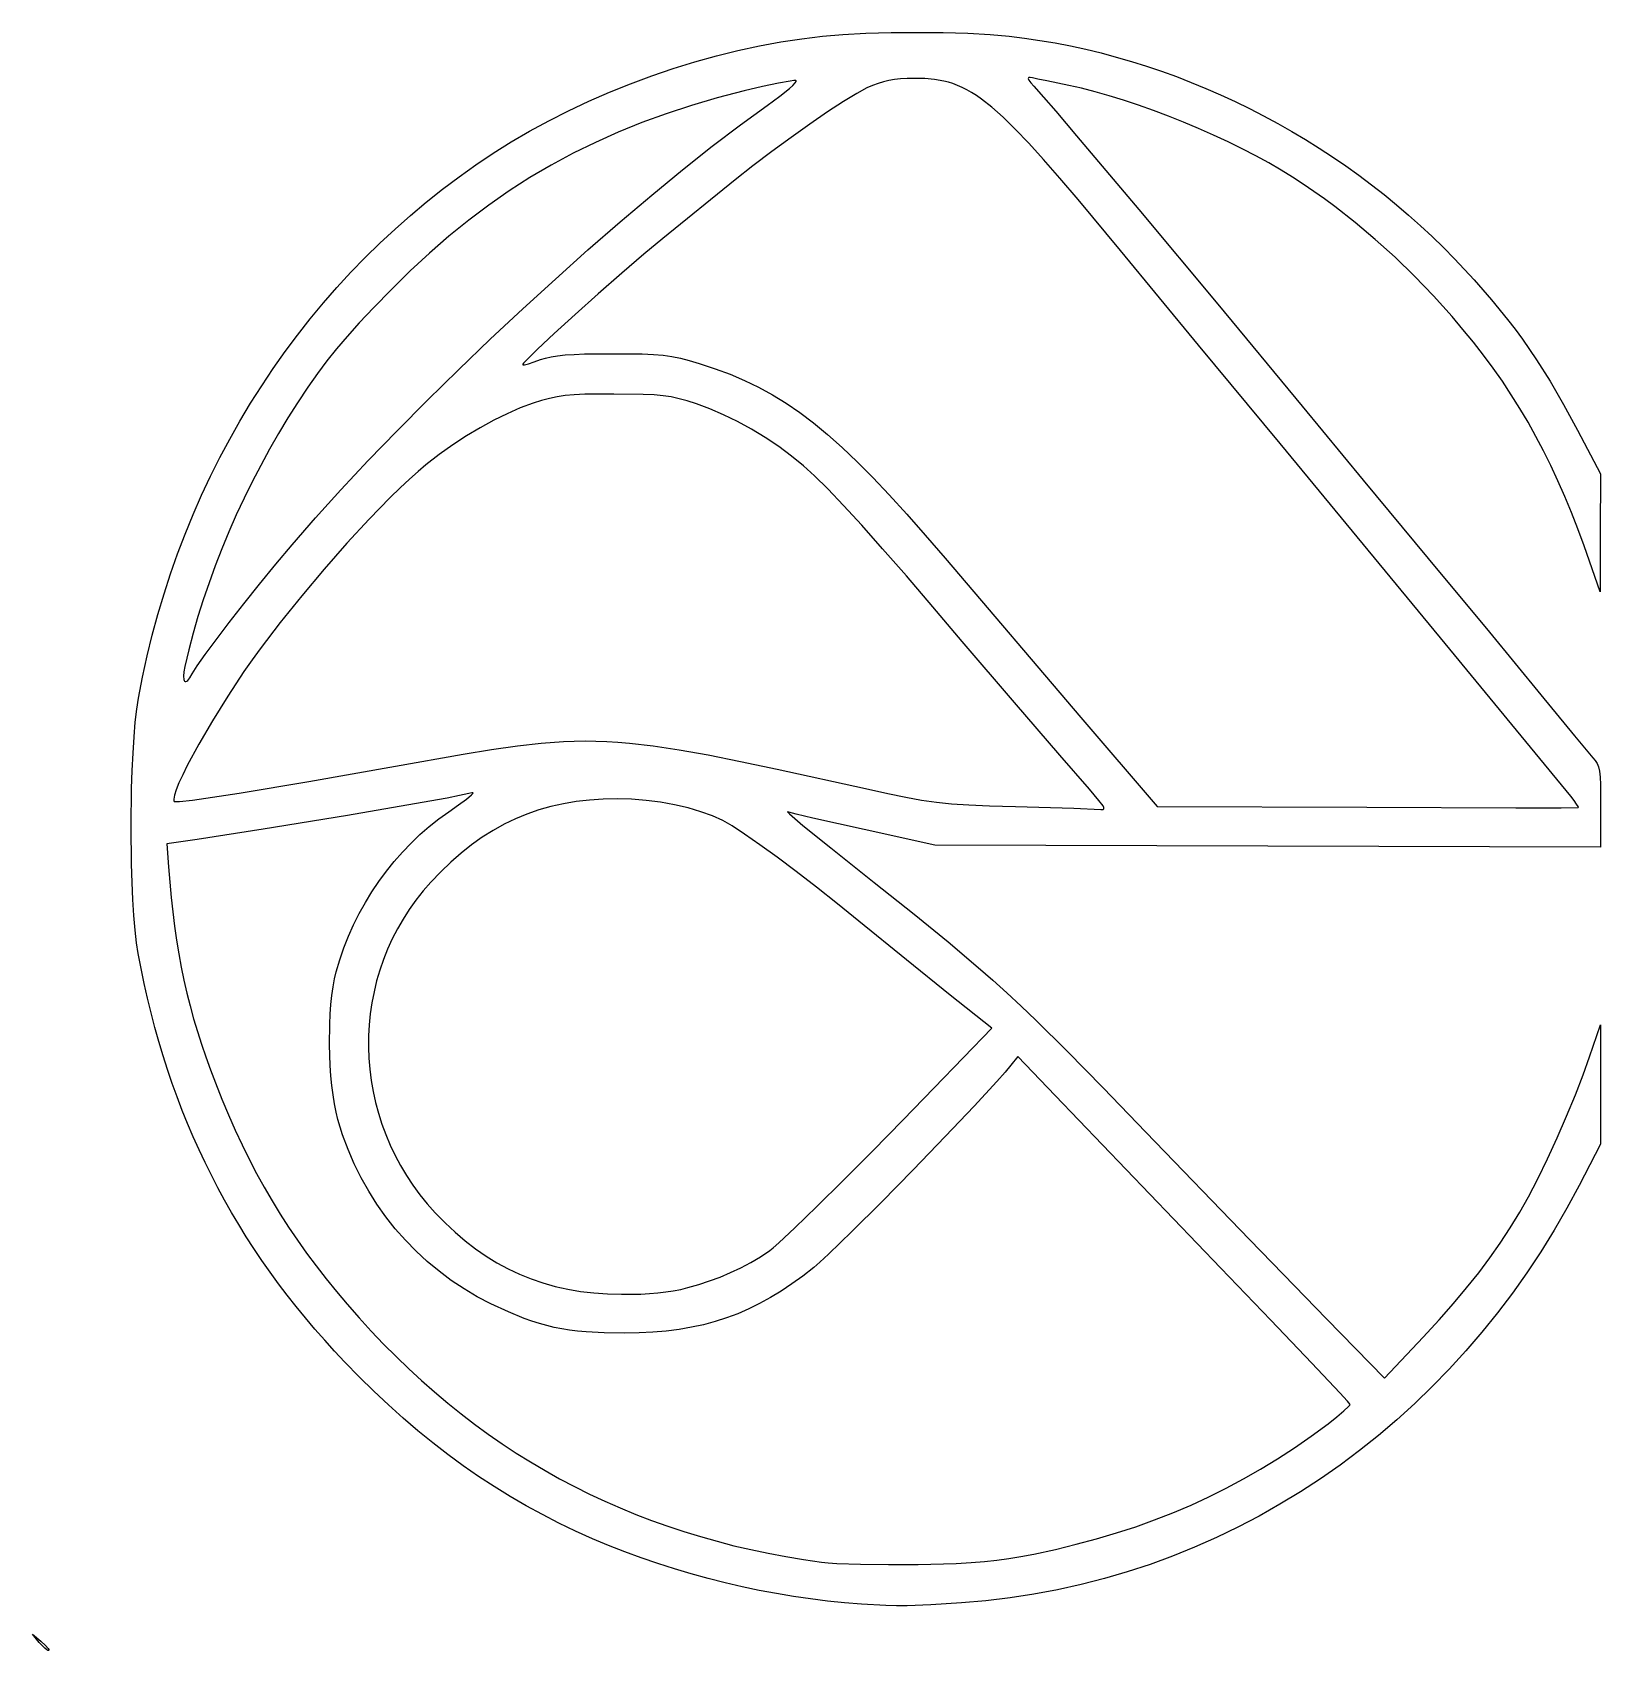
# Model space of a CAD drawing. Extents: x 0 to 2298, y -1889 to 396.
# Drawn here: x 1350 to 2298, y -1889 to -911 of the extents above; entities that cross this region are included whole.
import ezdxf

# ---------------------------------------------------------------- set-up
doc = ezdxf.new("R2010")
doc.units = 0

msp = doc.modelspace()

# ---------------------------------------------------------------- linework, layer by layer
at = {"layer": 'Layer 1'}
for p, q in [((1776.390786, -921.642583), (1789.37785, -918.814767)), ((1789.37785, -918.814767), (1802.261577, -916.419466)), ((1802.261577, -916.419466), (1814.99842, -914.471953)), ((1814.99842, -914.471953), (1827.544836, -912.9875)), ((1827.544836, -912.9875), (1839.739323, -911.968442)), ((1839.739323, -911.968442), (1853.766563, -911.240544)), ((1853.766563, -911.240544), (1868.984448, -910.803805)), ((1868.984448, -910.803805), (1884.750873, -910.658225)), ((1884.750873, -910.658225), (1900.423732, -910.803805)), ((1900.423732, -910.803805), (1915.360916, -911.240544)), ((1915.360916, -911.240544), (1928.920319, -911.968442)), ((1928.920319, -911.968442), (1940.459836, -912.9875)), ((1940.459836, -912.9875), (1949.736406, -914.120486)), ((1949.736406, -914.120486), (1959.011472, -915.479478)), ((1959.011472, -915.479478), (1968.279631, -917.061714)), ((1968.279631, -917.061714), (1977.535481, -918.864432)), ((1977.535481, -918.864432), (1986.77362, -920.884869)), ((1737.245008, -932.568391), (1750.28082, -928.534668)), ((1750.28082, -928.534668), (1763.343928, -924.887641)), ((1763.343928, -924.887641), (1776.390786, -921.642583)), ((1986.77362, -920.884869), (1995.988645, -923.120263)), ((1995.988645, -923.120263), (2005.175155, -925.567852)), ((2005.175155, -925.567852), (2014.327747, -928.224873)), ((2014.327747, -928.224873), (2023.441019, -931.088566)), ((1711.429448, -941.734834), (1724.280036, -936.973538)), ((1724.280036, -936.973538), (1737.245008, -932.568391)), ((1874.63362, -938.774856), (1870.962497, -939.152671)), ((1878.684292, -938.563418), (1874.63362, -938.774856)), ((1883.2263, -938.49756), (1878.684292, -938.563418)), ((1889.388585, -938.583835), (1883.2263, -938.49756)), ((1895.224941, -939.073716), (1889.388585, -938.583835)), ((1952.002419, -938.198774), (1951.959362, -938.518475)), ((1951.959362, -938.518475), (1952.355807, -939.524103)), ((1952.199829, -937.988582), (1952.002419, -938.198774)), ((1953.038213, -937.859034), (1952.199829, -937.988582)), ((1954.43552, -938.05444), (1953.038213, -937.859034)), ((1957.804673, -938.907125), (1954.43552, -938.05444)), ((1963.087152, -940.050968), (1957.804673, -938.907125)), ((2023.441019, -931.088566), (2032.509568, -934.156166)), ((2032.509568, -934.156166), (2041.527993, -937.424913)), ((2041.527993, -937.424913), (2050.490892, -940.892044)), ((1686.245604, -952.264788), (1698.736789, -946.837009)), ((1698.736789, -946.837009), (1711.429448, -941.734834)), ((1780.0727, -946.03957), (1763.874382, -950.285212)), ((1791.261548, -943.415667), (1780.0727, -946.03957)), ((1800.869829, -941.353284), (1791.261548, -943.415667)), ((1807.89927, -940.081192), (1800.869829, -941.353284)), ((1801.774517, -949.249205), (1807.608113, -944.542123)), ((1807.608113, -944.542123), (1809.639735, -942.690316)), ((1810.134966, -939.812996), (1807.89927, -940.081192)), ((1809.639735, -942.690316), (1810.987652, -941.249258)), ((1811.3516, -939.82816), (1810.134966, -939.812996)), ((1810.987652, -941.249258), (1811.581671, -940.276142)), ((1811.574033, -939.982934), (1811.3516, -939.82816)), ((1811.581671, -940.276142), (1811.574033, -939.982934)), ((1848.326978, -947.530881), (1840.25943, -952.462829)), ((1854.3876, -944.2653), (1848.326978, -947.530881)), ((1857.837772, -942.743644), (1854.3876, -944.2653)), ((1861.108561, -941.492349), (1857.837772, -942.743644)), ((1864.311754, -940.490621), (1861.108561, -941.492349)), ((1867.559137, -939.71766), (1864.311754, -940.490621)), ((1870.962497, -939.152671), (1867.559137, -939.71766)), ((1900.851377, -940.064039), (1895.224941, -939.073716)), ((1903.622128, -940.777128), (1900.851377, -940.064039)), ((1906.383902, -941.65164), (1903.622128, -940.777128)), ((1909.1512, -942.69968), (1906.383902, -941.65164)), ((1911.938524, -943.933353), (1909.1512, -942.69968)), ((1914.760374, -945.364763), (1911.938524, -943.933353)), ((1917.631252, -947.006014), (1914.760374, -945.364763)), ((1920.565659, -948.869211), (1917.631252, -947.006014)), ((1952.355807, -939.524103), (1953.428159, -941.080853)), ((1953.428159, -941.080853), (1955.215412, -943.264116)), ((1955.215412, -943.264116), (1961.0906, -949.81174)), ((1976.39732, -942.713), (1963.087152, -940.050968)), ((1984.180544, -944.473991), (1976.39732, -942.713)), ((1992.347862, -946.579108), (1984.180544, -944.473991)), ((2000.836235, -949.00333), (1992.347862, -946.579108)), ((2050.490892, -940.892044), (2059.392861, -944.554796)), ((2059.392861, -944.554796), (2068.228499, -948.410409)), ((2068.228499, -948.410409), (2076.992404, -952.456118)), ((1662.041831, -964.036068), (1673.999436, -958.002898)), ((1673.999436, -958.002898), (1686.245604, -952.264788)), ((1748.201513, -954.881808), (1733.023223, -959.847553)), ((1763.874382, -950.285212), (1748.201513, -954.881808)), ((1777.973381, -966.544563), (1794.0484, -954.91296)), ((1794.0484, -954.91296), (1801.774517, -949.249205)), ((1840.25943, -952.462829), (1830.632095, -958.751789)), ((1923.578095, -950.966459), (1920.565659, -948.869211)), ((1929.895062, -955.911523), (1923.578095, -950.966459)), ((1936.698162, -961.93804), (1929.895062, -955.911523)), ((1961.0906, -949.81174), (1968.511259, -958.265334)), ((1968.511259, -958.265334), (1981.190991, -973.101054)), ((2009.58262, -951.721636), (2000.836235, -949.00333)), ((2018.523977, -954.709003), (2009.58262, -951.721636)), ((2027.597265, -957.940411), (2018.523977, -954.709003)), ((2036.739443, -961.390838), (2027.597265, -957.940411)), ((2076.992404, -952.456118), (2085.679173, -956.689163)), ((2085.679173, -956.689163), (2094.283405, -961.10678)), ((1650.416333, -970.349023), (1662.041831, -964.036068)), ((1718.308642, -965.200647), (1704.026903, -970.959284)), ((1733.023223, -959.847553), (1718.308642, -965.200647)), ((1760.886451, -979.54326), (1777.973381, -966.544563)), ((1819.892112, -966.088404), (1808.486622, -974.163318)), ((1830.632095, -958.751789), (1819.892112, -966.088404)), ((1944.103403, -969.142848), (1936.698162, -961.93804)), ((2045.88747, -965.035263), (2036.739443, -961.390838)), ((2054.978305, -968.848663), (2045.88747, -965.035263)), ((2094.283405, -961.10678), (2102.799697, -965.706208)), ((2102.799697, -965.706208), (2111.222646, -970.484685)), ((1628.335836, -983.7532), (1639.166486, -976.926492)), ((1639.166486, -976.926492), (1650.416333, -970.349023)), ((1690.147135, -977.141663), (1676.638469, -983.76598)), ((1704.026903, -970.959284), (1690.147135, -977.141663)), ((1808.486622, -974.163318), (1796.862764, -982.667176)), ((1952.226793, -977.622781), (1944.103403, -969.142848)), ((1961.184342, -987.474674), (1952.226793, -977.622781)), ((1981.190991, -973.101054), (2018.74015, -1017.665853)), ((2063.948906, -972.806019), (2054.978305, -968.848663)), ((2072.736233, -976.882307), (2063.948906, -972.806019)), ((2081.277245, -981.052508), (2072.736233, -976.882307)), ((2111.222646, -970.484685), (2119.546851, -975.439448)), ((2119.546851, -975.439448), (2127.766909, -980.567736)), ((1617.915701, -990.747963), (1628.335836, -983.7532)), ((1676.638469, -983.76598), (1663.470038, -990.850433)), ((1742.950737, -993.757945), (1760.886451, -979.54326)), ((1796.862764, -982.667176), (1785.467677, -991.290622)), ((1971.092059, -998.795363), (1961.184342, -987.474674)), ((2089.508901, -985.291599), (2081.277245, -981.052508)), ((2097.368159, -989.574559), (2089.508901, -985.291599)), ((2127.766909, -980.567736), (2135.877418, -985.866785)), ((2135.877418, -985.866785), (2143.872976, -991.333834)), ((1607.704067, -998.003144), (1617.915701, -990.747963)), ((1663.470038, -990.850433), (1650.61097, -998.413217)), ((1724.329369, -1009.037515), (1742.950737, -993.757945)), ((1785.467677, -991.290622), (1774.7485, -999.7243)), ((2104.791979, -993.876366), (2097.368159, -989.574559)), ((2111.71732, -998.172), (2104.791979, -993.876366)), ((2143.872976, -991.333834), (2151.748181, -996.96612)), ((2151.748181, -996.96612), (2159.497631, -1002.760882)), ((1587.918814, -1013.275753), (1597.704062, -1005.513992)), ((1597.704062, -1005.513992), (1607.704067, -998.003144)), ((1638.030398, -1006.472532), (1625.697453, -1015.046573)), ((1650.61097, -998.413217), (1638.030398, -1006.472532)), ((1774.7485, -999.7243), (1731.0468, -1035.2181)), ((1982.065951, -1011.681684), (1971.092059, -998.795363)), ((2118.211555, -1002.399125), (2111.71732, -998.172)), ((2124.634948, -1006.762082), (2118.211555, -1002.399125)), ((2130.989449, -1011.261521), (2124.634948, -1006.762082)), ((2159.497631, -1002.760882), (2167.115922, -1008.715357)), ((1578.351449, -1021.283674), (1587.918814, -1013.275753)), ((1625.697453, -1015.046573), (1613.581264, -1024.153537)), ((1705.185473, -1025.230862), (1724.329369, -1009.037515)), ((2007.6763, -1042.53856), (1982.065951, -1011.681684)), ((2137.277007, -1015.898092), (2130.989449, -1011.261521)), ((2149.659098, -1025.585228), (2137.277007, -1015.898092)), ((2167.115922, -1008.715357), (2174.597654, -1014.826783)), ((2174.597654, -1014.826783), (2181.937424, -1021.092398)), ((1569.005097, -1029.533003), (1578.351449, -1021.283674)), ((1613.581264, -1024.153537), (1601.650964, -1033.811622)), ((1685.682177, -1042.186883), (1705.185473, -1025.230862)), ((2018.74015, -1017.665853), (2066.563034, -1075.000095)), ((2161.79682, -1035.828688), (2149.659098, -1025.585228)), ((2181.937424, -1021.092398), (2189.129829, -1027.509439)), ((1559.882884, -1038.018987), (1569.005097, -1029.533003)), ((1601.650964, -1033.811622), (1589.875682, -1044.039024)), ((1731.0468, -1035.2181), (1719.516967, -1044.747961)), ((2173.705773, -1046.633667), (2161.79682, -1035.828688)), ((2189.129829, -1027.509439), (2196.169467, -1034.075145)), ((2196.169467, -1034.075145), (2203.050937, -1040.786752)), ((1550.987938, -1046.736872), (1559.882884, -1038.018987)), ((1589.875682, -1044.039024), (1578.224551, -1054.853941)), ((1665.98261, -1059.754471), (1685.682177, -1042.186883)), ((1719.516967, -1044.747961), (1706.107587, -1056.21975)), ((2054.844225, -1099.716998), (2007.6763, -1042.53856)), ((2185.401557, -1058.005364), (2173.705773, -1046.633667)), ((2203.050937, -1040.786752), (2209.768836, -1047.6415)), ((1533.892355, -1064.849336), (1542.323385, -1055.681906)), ((1542.323385, -1055.681906), (1550.987938, -1046.736872)), ((1578.224551, -1054.853941), (1566.6667, -1066.27457)), ((1706.107587, -1056.21975), (1691.892314, -1068.663802)), ((2209.768836, -1047.6415), (2221.514891, -1060.254086)), ((1525.697974, -1074.23441), (1533.892355, -1064.849336)), ((1646.2499, -1077.782523), (1665.98261, -1059.754471)), ((2196.899773, -1069.948976), (2185.401557, -1058.005364)), ((2221.514891, -1060.254086), (2232.111903, -1072.341553)), ((1517.74337, -1083.832374), (1525.697974, -1074.23441)), ((1566.6667, -1066.27457), (1556.174541, -1077.01714)), ((1691.892314, -1068.663802), (1677.9448, -1081.11045)), ((2066.563034, -1075.000095), (2117.4846, -1136.59774)), ((2208.21602, -1082.4697), (2196.899773, -1069.948976)), ((2232.111903, -1072.341553), (2241.783441, -1084.210662)), ((1510.031671, -1093.638475), (1517.74337, -1083.832374)), ((1556.174541, -1077.01714), (1547.408548, -1086.246726)), ((1626.647174, -1096.119931), (1646.2499, -1077.782523)), ((1677.9448, -1081.11045), (1665.338698, -1092.59003)), ((2214.81587, -1090.178271), (2208.21602, -1082.4697)), ((2241.783441, -1084.210662), (2246.342022, -1090.159195)), ((1502.566003, -1103.647961), (1510.031671, -1093.638475)), ((1539.994372, -1094.405265), (1533.557663, -1101.934695)), ((1547.408548, -1086.246726), (1539.994372, -1094.405265)), ((1665.338698, -1092.59003), (1655.147662, -1102.132875)), ((2221.146655, -1097.926475), (2214.81587, -1090.178271)), ((2246.342022, -1090.159195), (2250.753074, -1096.168175)), ((1495.349495, -1113.856079), (1502.566003, -1103.647961)), ((1533.557663, -1101.934695), (1527.72407, -1109.276953)), ((1607.33756, -1114.615592), (1626.647174, -1096.119931)), ((1655.147662, -1102.132875), (1648.445345, -1108.76932)), ((1671.844222, -1105.651049), (1677.263168, -1105.295764)), ((1677.263168, -1105.295764), (1683.688177, -1105.054863)), ((1683.688177, -1105.054863), (1700.2115, -1104.87462)), ((1700.2115, -1104.87462), (1718.53722, -1105.061794)), ((1718.53722, -1105.061794), (1725.359108, -1105.365952)), ((2104.175, -1159.22456), (2054.844225, -1099.716998)), ((2227.220075, -1105.733159), (2221.146655, -1097.926475)), ((2250.753074, -1096.168175), (2255.044541, -1102.275946)), ((2255.044541, -1102.275946), (2259.24437, -1108.520854)), ((1488.385273, -1124.258075), (1495.349495, -1113.856079)), ((1527.72407, -1109.276953), (1522.119245, -1116.873976)), ((1588.484187, -1133.1184), (1607.33756, -1114.615592)), ((1646.353949, -1111.256015), (1646.3054, -1111.5297)), ((1646.3054, -1111.5297), (1646.671949, -1111.614622)), ((1646.737973, -1110.694622), (1646.353949, -1111.256015)), ((1646.671949, -1111.614622), (1647.407647, -1111.543565)), ((1648.445345, -1108.76932), (1646.737973, -1110.694622)), ((1647.407647, -1111.543565), (1649.799312, -1110.975111)), ((1649.799312, -1110.975111), (1653.106046, -1109.907526)), ((1653.106046, -1109.907526), (1656.9535, -1108.424)), ((1656.9535, -1108.424), (1659.985979, -1107.507194)), ((1659.985979, -1107.507194), (1663.369407, -1106.746365)), ((1663.369407, -1106.746365), (1667.267562, -1106.131117)), ((1667.267562, -1106.131117), (1671.844222, -1105.651049)), ((1725.359108, -1105.365952), (1731.185337, -1105.872882)), ((1731.185337, -1105.872882), (1736.439649, -1106.629377)), ((1736.439649, -1106.629377), (1741.545786, -1107.682231)), ((1741.545786, -1107.682231), (1746.927489, -1109.078238)), ((1746.927489, -1109.078238), (1753.0085, -1110.86419)), ((1753.0085, -1110.86419), (1762.508287, -1113.968596)), ((1762.508287, -1113.968596), (1771.596355, -1117.335566)), ((2233.047828, -1113.617172), (2227.220075, -1105.733159)), ((2238.641611, -1121.597362), (2233.047828, -1113.617172)), ((2259.24437, -1108.520854), (2267.4809, -1121.575459)), ((1481.676467, -1134.849197), (1488.385273, -1124.258075)), ((1522.119245, -1116.873976), (1516.368838, -1125.167703)), ((1771.596355, -1117.335566), (1780.35492, -1121.030091)), ((1780.35492, -1121.030091), (1788.866194, -1125.117162)), ((2244.013124, -1129.692577), (2238.641611, -1121.597362)), ((2267.4809, -1121.575459), (2275.686232, -1135.638754)), ((1510.0985, -1134.60007), (1504.269241, -1143.744194)), ((1516.368838, -1125.167703), (1510.0985, -1134.60007)), ((1570.250181, -1151.477249), (1588.484187, -1133.1184)), ((1657.662027, -1133.182223), (1652.5169, -1134.82173)), ((1662.357409, -1131.896268), (1657.662027, -1133.182223)), ((1666.9644, -1130.922269), (1662.357409, -1131.896268)), ((1671.84435, -1130.218633), (1666.9644, -1130.922269)), ((1677.358613, -1129.743765), (1671.84435, -1130.218633)), ((1683.868541, -1129.456072), (1677.358613, -1129.743765)), ((1701.3208, -1129.27583), (1683.868541, -1129.456072)), ((1719.13353, -1129.463004), (1701.3208, -1129.27583)), ((1725.672924, -1129.767163), (1719.13353, -1129.463004)), ((1731.185462, -1130.274093), (1725.672924, -1129.767163)), ((1736.084487, -1131.030588), (1731.185462, -1130.274093)), ((1740.783339, -1132.083442), (1736.084487, -1131.030588)), ((1745.695363, -1133.479448), (1740.783339, -1132.083442)), ((1751.2339, -1135.2654), (1745.695363, -1133.479448)), ((1788.866194, -1125.117162), (1797.21239, -1129.661769)), ((1797.21239, -1129.661769), (1805.475723, -1134.728903)), ((2249.174065, -1137.921665), (2244.013124, -1129.692577)), ((1475.226202, -1145.624693), (1481.676467, -1134.849197)), ((1504.269241, -1143.744194), (1498.601159, -1153.108636)), ((1636.780408, -1141.14406), (1628.667791, -1145.13191)), ((1644.747442, -1137.696935), (1636.780408, -1141.14406)), ((1652.5169, -1134.82173), (1644.747442, -1137.696935)), ((1759.367293, -1138.250236), (1751.2339, -1135.2654)), ((1767.719066, -1141.840784), (1759.367293, -1138.250236)), ((1776.17483, -1145.977253), (1767.719066, -1141.840784)), ((1805.475723, -1134.728903), (1813.738405, -1140.383555)), ((1813.738405, -1140.383555), (1822.08265, -1146.690715)), ((2117.4846, -1136.59774), (2154.39255, -1181.297665)), ((2254.136132, -1146.303475), (2249.174065, -1137.921665)), ((2275.686232, -1135.638754), (2284.083936, -1151.0175)), ((1469.037607, -1156.579809), (1475.226202, -1145.624693)), ((1498.601159, -1153.108636), (1493.104652, -1162.669349)), ((1552.798672, -1169.541035), (1570.250181, -1151.477249)), ((1620.461587, -1149.629288), (1612.213792, -1154.604995)), ((1628.667791, -1145.13191), (1620.461587, -1149.629288)), ((1784.6202, -1150.59985), (1776.17483, -1145.977253)), ((1792.940789, -1155.648785), (1784.6202, -1150.59985)), ((1822.08265, -1146.690715), (1830.590672, -1153.715375)), ((1830.590672, -1153.715375), (1839.344684, -1161.522524)), ((2258.911024, -1154.856854), (2254.136132, -1146.303475)), ((2284.083936, -1151.0175), (2298.059636, -1177.416)), ((1463.11381, -1167.709792), (1469.037607, -1156.579809)), ((1493.104652, -1162.669349), (1487.790119, -1172.402286)), ((1603.976398, -1160.027836), (1595.801403, -1165.866613)), ((1612.213792, -1154.604995), (1603.976398, -1160.027836)), ((1801.022209, -1161.064266), (1792.940789, -1155.648785)), ((1808.750075, -1166.786501), (1801.022209, -1161.064266)), ((1839.344684, -1161.522524), (1848.426899, -1170.177154)), ((2201.2839, -1276.631035), (2104.175, -1159.22456)), ((2263.510439, -1163.600651), (2258.911024, -1154.856854)), ((2267.946075, -1172.553714), (2263.510439, -1163.600651)), ((1457.457937, -1179.009889), (1463.11381, -1167.709792)), ((1487.790119, -1172.402286), (1482.667958, -1182.2834)), ((1536.292787, -1187.158652), (1552.798672, -1169.541035)), ((1587.7408, -1172.09013), (1582.929725, -1176.10203)), ((1595.801403, -1165.866613), (1587.7408, -1172.09013)), ((1816.01, -1172.7557), (1808.750075, -1166.786501)), ((1822.612234, -1178.713352), (1816.01, -1172.7557)), ((1848.426899, -1170.177154), (1857.919531, -1179.744256)), ((2272.229631, -1181.734891), (2267.946075, -1172.553714)), ((1452.073116, -1190.475349), (1457.457937, -1179.009889)), ((1482.667958, -1182.2834), (1477.74857, -1192.288646)), ((1577.681912, -1180.778137), (1572.049354, -1186.059958)), ((1582.929725, -1176.10203), (1577.681912, -1180.778137)), ((1830.644264, -1186.641491), (1822.612234, -1178.713352)), ((1857.919531, -1179.744256), (1867.904794, -1190.288819)), ((2154.39255, -1181.297665), (2193.7962, -1228.65964)), ((2276.372805, -1191.163029), (2272.229631, -1181.734891)), ((2298.059636, -1177.416), (2297.8378, -1213.1316)), ((1446.962475, -1202.101417), (1452.073116, -1190.475349)), ((1477.74857, -1192.288646), (1473.04235, -1202.393977)), ((1520.895653, -1204.178996), (1536.292787, -1187.158652)), ((1566.084042, -1191.889003), (1553.363129, -1204.954799)), ((1572.049354, -1186.059958), (1566.084042, -1191.889003)), ((1840.163284, -1196.597315), (1830.644264, -1186.641491)), ((1867.904794, -1190.288819), (1878.464901, -1201.875836)), ((2280.387296, -1200.856979), (2276.372805, -1191.163029)), ((1442.129141, -1213.883341), (1446.962475, -1202.101417)), ((1473.04235, -1202.393977), (1468.5597, -1212.575345)), ((1851.226487, -1208.638025), (1840.163284, -1196.597315)), ((1878.464901, -1201.875836), (1889.682065, -1214.570296)), ((2284.284801, -1210.835586), (2280.387296, -1200.856979)), ((1468.5597, -1212.575345), (1464.311017, -1222.808705)), ((1506.7704, -1220.45096), (1520.895653, -1204.178996)), ((1553.363129, -1204.954799), (1539.935112, -1219.507593)), ((1863.891067, -1222.820819), (1851.226487, -1208.638025)), ((2288.07702, -1221.1177), (2284.284801, -1210.835586)), ((1437.576242, -1225.816368), (1442.129141, -1213.883341)), ((1496.98058, -1232.158431), (1506.7704, -1220.45096)), ((1539.935112, -1219.507593), (1526.215932, -1235.079453)), ((1889.682065, -1214.570296), (1901.6385, -1228.43719)), ((2297.8378, -1248.8472), (2288.07702, -1221.1177)), ((2297.8378, -1213.1316), (2297.8378, -1248.8472)), ((1433.306905, -1237.895745), (1437.576242, -1225.816368)), ((1464.311017, -1222.808705), (1460.306699, -1233.070009)), ((1487.141369, -1244.190859), (1496.98058, -1232.158431)), ((1878.214217, -1239.202897), (1863.891067, -1222.820819)), ((1901.6385, -1228.43719), (1983.7178, -1324.71399)), ((2193.7962, -1228.65964), (2230.759625, -1273.248665)), ((1429.324258, -1250.116719), (1433.306905, -1237.895745)), ((1460.306699, -1233.070009), (1456.557146, -1243.335212)), ((1526.215932, -1235.079453), (1512.621527, -1251.20245)), ((1894.25313, -1257.841457), (1878.214217, -1239.202897)), ((1425.631429, -1262.474538), (1429.324258, -1250.116719)), ((1456.557146, -1243.335212), (1453.072756, -1253.580267)), ((1477.598521, -1256.103706), (1487.141369, -1244.190859)), ((1512.621527, -1251.20245), (1499.567836, -1267.408653)), ((1453.072756, -1253.580267), (1449.863928, -1263.781126)), ((1468.697785, -1267.452433), (1477.598521, -1256.103706)), ((1912.065, -1278.7937), (1894.25313, -1257.841457)), ((1422.231544, -1274.964448), (1425.631429, -1262.474538)), ((1449.863928, -1263.781126), (1446.94106, -1273.913745)), ((1460.784914, -1277.7925), (1468.697785, -1267.452433)), ((1499.567836, -1267.408653), (1487.4708, -1283.23013)), ((1419.127732, -1287.581697), (1422.231544, -1274.964448)), ((1446.94106, -1273.913745), (1444.314551, -1283.954075)), ((1454.205658, -1286.67937), (1460.784914, -1277.7925)), ((1943.565737, -1315.757175), (1912.065, -1278.7937)), ((2280.091, -1372.40856), (2201.2839, -1276.631035)), ((2230.759625, -1273.248665), (2261.8999, -1311.18264)), ((1416.32312, -1300.321532), (1419.127732, -1287.581697)), ((1444.314551, -1283.954075), (1441.9948, -1293.87807)), ((1449.30577, -1293.668503), (1454.205658, -1286.67937)), ((1482.566742, -1289.998729), (1477.624663, -1297.094882)), ((1487.4708, -1283.23013), (1482.566742, -1289.998729)), ((1413.820836, -1313.1792), (1416.32312, -1300.321532)), ((1441.375652, -1297.262368), (1441.159449, -1299.905768)), ((1441.159449, -1299.905768), (1441.312394, -1301.774474)), ((1441.9948, -1293.87807), (1441.375652, -1297.262368)), ((1443.648171, -1302.394486), (1444.93976, -1300.826472)), ((1444.93976, -1300.826472), (1446.43152, -1298.31479)), ((1446.431, -1298.31536), (1449.30577, -1293.668503)), ((1446.43152, -1298.31479), (1446.431, -1298.31536)), ((1477.624663, -1297.094882), (1467.848714, -1311.874705)), ((1441.312394, -1301.774474), (1441.516737, -1302.407757)), ((1441.516737, -1302.407757), (1441.800694, -1302.834693)), ((1441.800694, -1302.834693), (1442.16004, -1303.051058)), ((1442.16004, -1303.051058), (1442.590551, -1303.052628)), ((1442.590551, -1303.052628), (1443.088003, -1302.835179)), ((1443.088003, -1302.835179), (1443.648171, -1302.394486)), ((1411.927864, -1327.601656), (1412.806922, -1319.767983)), ((1412.806922, -1319.767983), (1413.820836, -1313.1792)), ((1467.848714, -1311.874705), (1458.587492, -1326.779309)), ((1971.0734, -1347.5629), (1943.565737, -1315.757175)), ((2261.8999, -1311.18264), (2282.3088, -1335.972828)), ((1411.183338, -1336.500521), (1411.927864, -1327.601656)), ((1458.587492, -1326.779309), (1450.285537, -1341.018405)), ((1983.7178, -1324.71399), (2029.8597, -1378.62009)), ((1410.573018, -1346.28488), (1411.183338, -1336.500521)), ((1657.30977, -1340.33257), (1670.823345, -1339.333388)), ((1670.823345, -1339.333388), (1677.4088, -1339.072131)), ((1677.4088, -1339.072131), (1683.949574, -1338.973067)), ((1683.949574, -1338.973067), (1690.497822, -1339.038674)), ((1690.497822, -1339.038674), (1697.1057, -1339.27143)), ((1697.1057, -1339.27143), (1703.825363, -1339.673812)), ((1703.825363, -1339.673812), (1710.708967, -1340.248299)), ((2282.3088, -1335.972828), (2293.4006, -1349.11664)), ((1410.09658, -1356.775032), (1410.573018, -1346.28488)), ((1450.285537, -1341.018405), (1443.387391, -1353.801704)), ((1569.3282, -1354.21763), (1610.27254, -1346.965066)), ((1610.27254, -1346.965066), (1627.451611, -1344.168232)), ((1627.451611, -1344.168232), (1642.991606, -1341.950793)), ((1642.991606, -1341.950793), (1657.30977, -1340.33257)), ((1710.708967, -1340.248299), (1725.176618, -1341.923497)), ((1725.176618, -1341.923497), (1740.925896, -1344.316846)), ((1740.925896, -1344.316846), (1758.374044, -1347.448168)), ((1758.374044, -1347.448168), (1777.938305, -1351.337284)), ((1988.903408, -1368.027294), (1971.0734, -1347.5629)), ((2293.4006, -1349.11664), (2294.810904, -1350.757446)), ((1409.753698, -1367.791279), (1410.09658, -1356.775032)), ((1440.603664, -1359.400465), (1438.337592, -1364.338918)), ((1443.387391, -1353.801704), (1440.603664, -1359.400465)), ((1516.919505, -1363.53477), (1569.3282, -1354.21763)), ((1777.938305, -1351.337284), (1800.035923, -1356.004019)), ((1800.035923, -1356.004019), (1853.5002, -1367.74963)), ((2294.810904, -1350.757446), (2295.906652, -1352.510037)), ((2295.906652, -1352.510037), (2296.72684, -1354.61098)), ((2296.72684, -1354.61098), (2297.31046, -1357.296843)), ((2297.31046, -1357.296843), (2297.696508, -1360.804192)), ((1409.467304, -1390.683263), (1409.753698, -1367.791279)), ((1436.644742, -1368.518277), (1435.580682, -1371.839756)), ((1438.337592, -1364.338918), (1436.644742, -1368.518277)), ((1474.826156, -1370.522618), (1516.919505, -1363.53477)), ((1853.5002, -1367.74963), (1866.952481, -1370.709754)), ((1994.688481, -1374.890352), (1988.903408, -1368.027294)), ((2297.696508, -1360.804192), (2297.923977, -1365.369597)), ((2297.923977, -1365.369597), (2298.05916, -1378.62084)), ((1435.580682, -1371.839756), (1435.200979, -1374.204569)), ((1435.200979, -1374.204569), (1435.285126, -1374.997355)), ((1435.285126, -1374.997355), (1435.5612, -1375.51393)), ((1435.5612, -1375.51393), (1436.493171, -1375.645213)), ((1436.493171, -1375.645213), (1438.670369, -1375.545127)), ((1438.670369, -1375.545127), (1446.542079, -1374.682047)), ((1446.542079, -1374.682047), (1458.739588, -1372.98708)), ((1458.739588, -1372.98708), (1474.826156, -1370.522618)), ((1585.514391, -1376.28041), (1540.266739, -1384.027332)), ((1600.638242, -1373.518294), (1585.514391, -1376.28041)), ((1607.92677, -1371.96501), (1600.638242, -1373.518294)), ((1601.49354, -1381.72576), (1607.403384, -1377.587126)), ((1607.403384, -1377.587126), (1612.169379, -1374.072407)), ((1613.555862, -1370.689455), (1607.92677, -1371.96501)), ((1612.169379, -1374.072407), (1615.313205, -1371.555965)), ((1615.444933, -1370.405228), (1613.555862, -1370.689455)), ((1615.313205, -1371.555965), (1616.127329, -1370.789086)), ((1616.35654, -1370.41216), (1615.444933, -1370.405228)), ((1616.127329, -1370.789086), (1616.35654, -1370.41216)), ((1663.31076, -1378.625956), (1655.962, -1380.711463)), ((1670.859691, -1376.93202), (1663.31076, -1378.625956)), ((1678.621791, -1375.624131), (1670.859691, -1376.93202)), ((1686.610061, -1374.696764), (1678.621791, -1375.624131)), ((1694.837497, -1374.144395), (1686.610061, -1374.696764)), ((1703.3171, -1373.9615), (1694.837497, -1374.144395)), ((1711.994699, -1374.205432), (1703.3171, -1373.9615)), ((1720.786684, -1374.914698), (1711.994699, -1374.205432)), ((1729.537078, -1376.055503), (1720.786684, -1374.914698)), ((1738.0899, -1377.594053), (1729.537078, -1376.055503)), ((1746.289172, -1379.496552), (1738.0899, -1377.594053)), ((1866.952481, -1370.709754), (1877.971497, -1373.004371)), ((1877.971497, -1373.004371), (1887.472321, -1374.737466)), ((1887.472321, -1374.737466), (1896.370025, -1376.013026)), ((1896.370025, -1376.013026), (1905.579682, -1376.935037)), ((1905.579682, -1376.935037), (1916.016366, -1377.607483)), ((1916.016366, -1377.607483), (1928.595147, -1378.134352)), ((1928.595147, -1378.134352), (1944.2311, -1378.61963)), ((1944.2311, -1378.61963), (1979.558487, -1379.673351)), ((1997.25, -1378.1763), (1994.688481, -1374.890352)), ((1997.66586, -1379.208884), (1997.24992, -1378.17596)), ((1997.24992, -1378.17596), (1997.25, -1378.1763)), ((1997.582671, -1379.950648), (1997.66586, -1379.208884)), ((2029.8597, -1378.62009), (2156.7497, -1379.063762)), ((2156.7497, -1379.063762), (2246.676562, -1379.424246)), ((2280.09098, -1372.408678), (2280.091, -1372.40856)), ((2282.063242, -1374.949396), (2280.09098, -1372.408678)), ((2283.557168, -1377.094967), (2282.063242, -1374.949396)), ((2284.427181, -1378.616624), (2283.557168, -1377.094967)), ((2284.582726, -1379.071994), (2284.427181, -1378.616624)), ((2284.5277, -1379.285598), (2284.582726, -1379.071994)), ((2298.05916, -1378.62084), (2298.05916, -1403.24464)), ((1540.266739, -1384.027332), (1489.195852, -1392.398168)), ((1589.70502, -1390.658559), (1595.508293, -1386.041218)), ((1595.508293, -1386.041218), (1601.49354, -1381.72576)), ((1641.813, -1386.079287), (1634.986762, -1389.372654)), ((1648.800413, -1383.194065), (1641.813, -1386.079287)), ((1655.962, -1380.711463), (1648.800413, -1383.194065)), ((1753.978916, -1381.729206), (1746.289172, -1379.496552)), ((1761.003151, -1384.25822), (1753.978916, -1381.729206)), ((1767.2059, -1387.0498), (1761.003151, -1384.25822)), ((1772.889608, -1390.353093), (1767.2059, -1387.0498)), ((1806.561723, -1381.732157), (1806.427626, -1381.84053)), ((1806.427626, -1381.84053), (1807.538539, -1383.081859)), ((1807.13646, -1381.948414), (1806.561723, -1381.732157)), ((1811.590537, -1383.175428), (1807.13646, -1381.948414)), ((1807.538539, -1383.081859), (1815.677147, -1390.017698)), ((1821.639022, -1385.608683), (1811.590537, -1383.175428)), ((1852.61286, -1392.596514), (1821.639022, -1385.608683)), ((1979.558487, -1379.673351), (1995.9189, -1380.39432)), ((1995.9189, -1380.39432), (1997.000351, -1380.359658)), ((1997.000351, -1380.359658), (1997.582671, -1379.950648)), ((2246.676562, -1379.424246), (2274.201711, -1379.406915)), ((2274.201711, -1379.406915), (2284.5277, -1379.285598)), ((1409.711237, -1413.523238), (1409.467304, -1390.683263)), ((1449.31377, -1398.58531), (1431.12317, -1401.24734)), ((1489.195852, -1392.398168), (1449.31377, -1398.58531)), ((1578.685996, -1400.737799), (1584.094122, -1395.56251)), ((1584.094122, -1395.56251), (1589.70502, -1390.658559)), ((1621.765815, -1397.205916), (1615.345109, -1401.756861)), ((1628.3087, -1393.079688), (1621.765815, -1397.205916)), ((1634.986762, -1389.372654), (1628.3087, -1393.079688)), ((1780.439848, -1395.299352), (1772.889608, -1390.353093)), ((1789.581062, -1401.680606), (1780.439848, -1395.299352)), ((1815.677147, -1390.017698), (1832.467362, -1403.56702)), ((1895.42716, -1401.913624), (1852.61286, -1392.596514)), ((1431.12317, -1401.24734), (1432.010514, -1415.00114)), ((1568.519656, -1411.841298), (1573.491041, -1406.169153)), ((1573.491041, -1406.169153), (1578.685996, -1400.737799)), ((1609.033584, -1406.738047), (1602.818239, -1412.155)), ((1615.345109, -1401.756861), (1609.033584, -1406.738047)), ((1800.037687, -1409.288888), (1789.581062, -1401.680606)), ((1832.467362, -1403.56702), (1858.82426, -1424.540914)), ((2096.85416, -1402.579132), (1895.42716, -1401.913624)), ((2298.05916, -1403.24464), (2096.85416, -1402.579132)), ((1410.031264, -1424.474476), (1409.711237, -1413.523238)), ((1432.010514, -1415.00114), (1433.630956, -1433.526616)), ((1559.28919, -1423.846872), (1563.78224, -1417.738962)), ((1563.78224, -1417.738962), (1568.519656, -1411.841298)), ((1596.686078, -1418.013243), (1590.6241, -1424.3183)), ((1602.818239, -1412.155), (1596.686078, -1418.013243)), ((1811.534165, -1417.916227), (1800.037687, -1409.288888)), ((1823.794933, -1427.354655), (1811.534165, -1417.916227)), ((1410.482897, -1434.873614), (1410.031264, -1424.474476)), ((1555.050906, -1430.149756), (1559.28919, -1423.846872)), ((1590.6241, -1424.3183), (1585.973324, -1429.649563)), ((1836.544431, -1437.396202), (1823.794933, -1427.354655)), ((1858.82426, -1424.540914), (1882.919902, -1443.669947)), ((1411.065813, -1444.540955), (1410.482897, -1434.873614)), ((1433.630956, -1433.526616), (1435.698535, -1450.983631)), ((1547.380229, -1443.27935), (1551.077786, -1436.632339)), ((1551.077786, -1436.632339), (1555.050906, -1430.149756)), ((1581.629184, -1435.153985), (1577.591558, -1440.820153)), ((1585.973324, -1429.649563), (1581.629184, -1435.153985)), ((1849.5071, -1447.8329), (1836.544431, -1437.396202)), ((1411.779685, -1453.296799), (1411.065813, -1444.540955)), ((1543.968634, -1450.075515), (1547.380229, -1443.27935)), ((1573.860323, -1446.636653), (1570.435359, -1452.592071)), ((1577.591558, -1440.820153), (1573.860323, -1446.636653)), ((1882.919902, -1443.669947), (1903.472232, -1460.402102)), ((1412.624189, -1460.961447), (1411.779685, -1453.296799)), ((1435.698535, -1450.983631), (1436.91625, -1459.380517)), ((1538.044922, -1464.054216), (1540.853398, -1457.005561)), ((1540.853398, -1457.005561), (1543.968634, -1450.075515)), ((1570.435359, -1452.592071), (1567.316544, -1458.674992)), ((1878.290337, -1471.319813), (1849.5071, -1447.8329)), ((1413.599, -1467.3552), (1412.624189, -1460.961447)), ((1436.91625, -1459.380517), (1438.265246, -1467.59315)), ((1535.553603, -1471.206207), (1538.044922, -1464.054216)), ((1564.503754, -1464.874003), (1561.996869, -1471.177689)), ((1567.316544, -1458.674992), (1564.503754, -1464.874003)), ((1903.472232, -1460.402102), (1921.742082, -1475.896812)), ((1417.302457, -1485.589425), (1413.599, -1467.3552)), ((1438.265246, -1467.59315), (1439.752023, -1475.649151)), ((1439.752023, -1475.649151), (1441.38308, -1483.57614)), ((1533.38984, -1478.44626), (1535.553603, -1471.206207)), ((1561.996869, -1471.177689), (1559.795767, -1477.574637)), ((1904.7443, -1492.6438), (1878.290337, -1471.319813)), ((1921.742082, -1475.896812), (1930.415088, -1483.54245)), ((1419.344095, -1494.534698), (1417.302457, -1485.589425)), ((1441.38308, -1483.57614), (1443.164917, -1491.401739)), ((1531.517664, -1487.592221), (1532.381125, -1482.78186)), ((1532.381125, -1482.78186), (1533.38984, -1478.44626)), ((1557.900326, -1484.053432), (1556.310423, -1490.602661)), ((1559.795767, -1477.574637), (1557.900326, -1484.053432)), ((1930.415088, -1483.54245), (1938.990285, -1491.313514)), ((1421.513802, -1503.368389), (1419.344095, -1494.534698)), ((1443.164917, -1491.401739), (1445.104031, -1499.153568)), ((1530.22521, -1498.37336), (1530.799134, -1492.811376)), ((1530.799134, -1492.811376), (1531.517664, -1487.592221)), ((1556.310423, -1490.602661), (1555.025938, -1497.210908)), ((1929.8118, -1512.609), (1904.7443, -1492.6438)), ((1938.990285, -1491.313514), (1947.625279, -1499.354935)), ((1423.812675, -1512.092734), (1421.513802, -1503.368389)), ((1445.104031, -1499.153568), (1447.206923, -1506.859248)), ((1529.509876, -1510.261949), (1529.795565, -1504.212206)), ((1529.795565, -1504.212206), (1530.22521, -1498.37336)), ((1554.046747, -1503.866762), (1553.37273, -1510.558806)), ((1555.025938, -1497.210908), (1554.046747, -1503.866762)), ((1947.625279, -1499.354935), (1956.477672, -1507.811641)), ((1426.24181, -1520.709966), (1423.812675, -1512.092734)), ((1447.206923, -1506.859248), (1449.480092, -1514.546399)), ((1449.480092, -1514.546399), (1451.930036, -1522.242644)), ((1529.369062, -1522.73026), (1529.509876, -1510.261949)), ((1553.37273, -1510.558806), (1553.003765, -1517.275628)), ((1912.7304, -1530.3559), (1929.8118, -1512.609)), ((1956.477672, -1507.811641), (1975.465076, -1526.550627)), ((2291.40466, -1529.913014), (2298.05974, -1510.613314)), ((2298.05974, -1510.613314), (2298.05974, -1546.772614)), ((1428.802306, -1529.22232), (1426.24181, -1520.709966)), ((1451.930036, -1522.242644), (1454.563255, -1529.975601)), ((1529.80017, -1535.250565), (1529.369062, -1522.73026)), ((1553.003765, -1517.275628), (1552.939729, -1524.005813)), ((1552.939729, -1524.005813), (1553.1805, -1530.737946)), ((1431.495258, -1537.632028), (1428.802306, -1529.22232)), ((1454.563255, -1529.975601), (1457.386248, -1537.772893)), ((1530.229382, -1541.3653), (1529.80017, -1535.250565)), ((1553.1805, -1530.737946), (1553.725958, -1537.460615)), ((1894.904801, -1548.899646), (1912.7304, -1530.3559)), ((1941.34672, -1535.01446), (1937.944603, -1539.107046)), ((1945.5616, -1529.6904), (1941.34672, -1535.01446)), ((1968.1889, -1553.205), (1945.5616, -1529.6904)), ((1975.465076, -1526.550627), (1997.213328, -1548.689906)), ((2287.509989, -1540.823708), (2291.40466, -1529.913014)), ((1434.321763, -1545.941326), (1431.495258, -1537.632028)), ((1457.386248, -1537.772893), (1460.405514, -1545.66214)), ((1530.800599, -1547.295135), (1530.229382, -1541.3653)), ((1553.725958, -1537.460615), (1554.57598, -1544.162406)), ((1554.57598, -1544.162406), (1555.730443, -1550.831903)), ((1932.961581, -1544.74316), (1919.145798, -1559.72831)), ((1937.944603, -1539.107046), (1932.961581, -1544.74316)), ((2282.791224, -1552.935434), (2287.509989, -1540.823708)), ((1437.282919, -1554.152447), (1434.321763, -1545.941326)), ((1440.379822, -1562.267626), (1437.282919, -1554.152447)), ((1460.405514, -1545.66214), (1464.309788, -1555.448324)), ((1531.513496, -1552.974105), (1530.800599, -1547.295135)), ((1532.367749, -1558.336243), (1531.513496, -1552.974105)), ((1555.730443, -1550.831903), (1557.189227, -1557.457693)), ((1876.27328, -1568.023095), (1894.904801, -1548.899646)), ((2068.4589, -1657.69), (1968.1889, -1553.205)), ((1997.213328, -1548.689906), (2022.98326, -1575.388914)), ((2277.464136, -1565.76466), (2282.791224, -1552.935434)), ((2298.05974, -1546.772614), (2298.05974, -1582.710014)), ((1443.613569, -1570.289096), (1440.379822, -1562.267626)), ((1464.309788, -1555.448324), (1468.294978, -1564.939773)), ((1468.294978, -1564.939773), (1472.374407, -1574.15891)), ((1533.363032, -1563.315583), (1532.367749, -1558.336243)), ((1534.49902, -1567.84616), (1533.363032, -1563.315583)), ((1557.189227, -1557.457693), (1558.952209, -1564.028361)), ((1558.952209, -1564.028361), (1561.019268, -1570.532495)), ((1919.145798, -1559.72831), (1901.68532, -1578.134585)), ((1446.985258, -1578.219092), (1443.613569, -1570.289096)), ((1472.374407, -1574.15891), (1476.561398, -1583.128156)), ((1537.348718, -1576.97377), (1534.49902, -1567.84616)), ((1561.019268, -1570.532495), (1563.390281, -1576.95868)), ((1857.693721, -1586.870969), (1876.27328, -1568.023095)), ((2271.744497, -1578.827852), (2277.464136, -1565.76466)), ((1450.495984, -1586.059848), (1446.985258, -1578.219092)), ((1476.561398, -1583.128156), (1480.869274, -1591.869932)), ((1540.648477, -1585.879104), (1537.348718, -1576.97377)), ((1563.390281, -1576.95868), (1566.065127, -1583.295501)), ((1566.065127, -1583.295501), (1569.043684, -1589.531545)), ((1901.68532, -1578.134585), (1882.366095, -1598.12666)), ((2022.98326, -1575.388914), (2085.735085, -1640.414677)), ((2265.848079, -1591.641476), (2271.744497, -1578.827852)), ((2298.05974, -1582.710014), (2284.97144, -1607.777514)), ((1454.146845, -1593.813598), (1450.495984, -1586.059848)), ((1457.938938, -1601.482575), (1454.146845, -1593.813598)), ((1480.869274, -1591.869932), (1485.311358, -1600.406661)), ((1544.385624, -1594.547866), (1540.648477, -1585.879104)), ((1569.043684, -1589.531545), (1572.32583, -1595.655398)), ((1840.024012, -1604.587988), (1857.693721, -1586.870969)), ((2259.990652, -1603.722), (2265.848079, -1591.641476)), ((1461.873359, -1609.069014), (1457.938938, -1601.482575)), ((1485.311358, -1600.406661), (1489.900972, -1608.760765)), ((1548.547486, -1602.965757), (1544.385624, -1594.547866)), ((1553.121389, -1611.11848), (1548.547486, -1602.965757)), ((1572.32583, -1595.655398), (1575.911444, -1601.655645)), ((1575.911444, -1601.655645), (1579.800402, -1607.520873)), ((1882.366095, -1598.12666), (1862.974074, -1617.86921)), ((2254.387989, -1614.58589), (2259.990652, -1603.722)), ((1465.951206, -1616.575149), (1461.873359, -1609.069014)), ((1489.900972, -1608.760765), (1494.651439, -1616.954665)), ((1558.094661, -1618.991736), (1553.121389, -1611.11848)), ((1579.800402, -1607.520873), (1583.992584, -1613.239668)), ((1583.992584, -1613.239668), (1588.487867, -1618.800615)), ((1824.12204, -1620.31887), (1840.024012, -1604.587988)), ((2284.97144, -1607.777514), (2277.632755, -1621.410373)), ((1470.173575, -1624.003215), (1465.951206, -1616.575149)), ((1494.651439, -1616.954665), (1499.576082, -1625.010783)), ((1563.454629, -1626.571229), (1558.094661, -1618.991736)), ((1588.487867, -1618.800615), (1593.28613, -1624.1923)), ((1810.845689, -1633.208336), (1824.12204, -1620.31887)), ((1862.974074, -1617.86921), (1845.295204, -1635.52691)), ((2243.391077, -1633.269061), (2249.25586, -1623.749614)), ((2249.25586, -1623.749614), (2254.387989, -1614.58589)), ((2277.632755, -1621.410373), (2269.930732, -1634.728274)), ((1474.541563, -1631.355444), (1470.173575, -1624.003215)), ((1479.056268, -1638.634072), (1474.541563, -1631.355444)), ((1499.576082, -1625.010783), (1504.688223, -1632.95154)), ((1504.688223, -1632.95154), (1510.001186, -1640.799359)), ((1569.18862, -1633.84266), (1563.454629, -1626.571229)), ((1593.28613, -1624.1923), (1599.238384, -1630.263105)), ((1599.238384, -1630.263105), (1605.2891, -1635.916671)), ((1801.052847, -1642.401106), (1810.845689, -1633.208336)), ((2237.359915, -1642.463556), (2243.391077, -1633.269061)), ((1483.718786, -1645.841332), (1479.056268, -1638.634072)), ((1510.001186, -1640.799359), (1515.528292, -1648.576662)), ((1575.283961, -1640.791732), (1569.18862, -1633.84266)), ((1581.727979, -1647.404146), (1575.283961, -1640.791732)), ((1605.2891, -1635.916671), (1611.448351, -1641.156895)), ((1611.448351, -1641.156895), (1617.726213, -1645.987678)), ((1797.730831, -1645.343955), (1801.052847, -1642.401106)), ((1845.295204, -1635.52691), (1831.115437, -1649.264435)), ((2085.735085, -1640.414677), (2112.857963, -1668.383481)), ((2231.037591, -1651.486477), (2237.359915, -1642.463556)), ((2269.930732, -1634.728274), (2261.873778, -1647.725612)), ((1488.530214, -1652.979458), (1483.718786, -1645.841332)), ((1493.491648, -1660.050684), (1488.530214, -1652.979458)), ((1515.528292, -1648.576662), (1521.282866, -1656.305869)), ((1588.508001, -1653.665606), (1581.727979, -1647.404146)), ((1617.726213, -1645.987678), (1624.132759, -1650.412918)), ((1624.132759, -1650.412918), (1630.678063, -1654.436515)), ((1784.097136, -1654.192615), (1789.936355, -1650.743337)), ((1789.936355, -1650.743337), (1795.6014, -1647.0419)), ((1795.6014, -1647.0419), (1797.730831, -1645.343955)), ((1831.115437, -1649.264435), (1825.895825, -1654.089593)), ((2224.299322, -1660.491202), (2231.037591, -1651.486477)), ((2261.873778, -1647.725612), (2253.470301, -1660.396782)), ((1498.604187, -1667.057245), (1493.491648, -1660.050684)), ((1521.282866, -1656.305869), (1527.278228, -1664.009404)), ((1595.611354, -1659.561813), (1588.508001, -1653.665606)), ((1603.025366, -1665.07847), (1595.611354, -1659.561813)), ((1630.678063, -1654.436515), (1637.372199, -1658.062368)), ((1637.372199, -1658.062368), (1644.225242, -1661.294375)), ((1644.225242, -1661.294375), (1651.247267, -1664.136436)), ((1765.664403, -1663.001486), (1771.948162, -1660.32429)), ((1771.948162, -1660.32429), (1778.096739, -1657.387133)), ((1778.096739, -1657.387133), (1784.097136, -1654.192615)), ((1815.607606, -1662.405873), (1809.059159, -1667.159743)), ((1822.22072, -1657.24646), (1815.607606, -1662.405873)), ((1825.895825, -1654.089593), (1822.22072, -1657.24646)), ((2098.691014, -1689.142192), (2068.4589, -1657.69)), ((2217.020328, -1669.631109), (2224.299322, -1660.491202)), ((2253.470301, -1660.396782), (2244.728709, -1672.736176)), ((1503.868926, -1674.001375), (1498.604187, -1667.057245)), ((1527.278228, -1664.009404), (1533.527704, -1671.709687)), ((1533.527704, -1671.709687), (1540.044614, -1679.42914)), ((1610.737363, -1670.201278), (1603.025366, -1665.07847)), ((1618.734672, -1674.915941), (1610.737363, -1670.201278)), ((1651.247267, -1664.136436), (1658.448346, -1666.59245)), ((1658.448346, -1666.59245), (1665.838554, -1668.666317)), ((1665.838554, -1668.666317), (1673.427966, -1670.361934)), ((1673.427966, -1670.361934), (1681.226655, -1671.683202)), ((1681.226655, -1671.683202), (1689.244696, -1672.63402)), ((1689.244696, -1672.63402), (1697.492163, -1673.218286)), ((1722.856, -1673.034356), (1727.88543, -1672.608015)), ((1727.88543, -1672.608015), (1732.686091, -1672.036094)), ((1732.686091, -1672.036094), (1737.29958, -1671.318592)), ((1737.29958, -1671.318592), (1741.767494, -1670.455511)), ((1741.767494, -1670.455511), (1746.13143, -1669.44685)), ((1746.13143, -1669.44685), (1746.132, -1669.4473)), ((1746.132, -1669.4473), (1752.743324, -1667.565592)), ((1752.743324, -1667.565592), (1759.258458, -1665.41612)), ((1759.258458, -1665.41612), (1765.664403, -1663.001486)), ((1802.546457, -1671.51847), (1796.040578, -1675.492451)), ((1809.059159, -1667.159743), (1802.546457, -1671.51847)), ((2112.857963, -1668.383481), (2132.34826, -1688.303914)), ((2209.075824, -1679.059578), (2217.020328, -1669.631109)), ((1509.286963, -1680.885307), (1503.868926, -1674.001375)), ((1514.859394, -1687.711276), (1509.286963, -1680.885307)), ((1540.044614, -1679.42914), (1547.289999, -1687.677889)), ((1627.00462, -1679.20816), (1618.734672, -1674.915941)), ((1637.562617, -1684.110656), (1627.00462, -1679.20816)), ((1697.492163, -1673.218286), (1705.97913, -1673.4399)), ((1705.97913, -1673.4399), (1717.556205, -1673.315117)), ((1717.556205, -1673.315117), (1722.856, -1673.034356)), ((1782.933602, -1682.327769), (1776.274662, -1685.209903)), ((1789.5126, -1679.092084), (1782.933602, -1682.327769)), ((1796.040578, -1675.492451), (1789.5126, -1679.092084)), ((2200.341029, -1688.929987), (2209.075824, -1679.059578)), ((2244.728709, -1672.736176), (2235.657411, -1684.738191)), ((1520.587316, -1694.481516), (1514.859394, -1687.711276)), ((1547.289999, -1687.677889), (1554.635266, -1695.703595)), ((1647.205539, -1688.064281), (1637.562617, -1684.110656)), ((1651.80733, -1689.7137), (1647.205539, -1688.064281)), ((1656.328532, -1691.160023), (1651.80733, -1689.7137)), ((1660.81854, -1692.414622), (1656.328532, -1691.160023)), ((1755.528971, -1691.838985), (1748.261045, -1693.410901)), ((1762.601268, -1689.955113), (1755.528971, -1691.838985)), ((1769.506857, -1687.748885), (1762.601268, -1689.955113)), ((1776.274662, -1685.209903), (1769.506857, -1687.748885)), ((2123.474261, -1715.145546), (2098.691014, -1689.142192)), ((2132.34826, -1688.303914), (2167.39836, -1724.241314)), ((2190.69116, -1699.395714), (2200.341029, -1688.929987)), ((2235.657411, -1684.738191), (2226.264815, -1696.397219)), ((1526.471827, -1701.19826), (1520.587316, -1694.481516)), ((1532.514022, -1707.863744), (1526.471827, -1701.19826)), ((1554.635266, -1695.703595), (1562.081513, -1703.506786)), ((1665.326745, -1693.48887), (1660.81854, -1692.414622)), ((1669.902542, -1694.394142), (1665.326745, -1693.48887)), ((1674.595323, -1695.14181), (1669.902542, -1694.394142)), ((1679.454483, -1695.743248), (1674.595323, -1695.14181)), ((1684.529414, -1696.209829), (1679.454483, -1695.743248)), ((1695.524164, -1696.783917), (1684.529414, -1696.209829)), ((1707.97472, -1696.95506), (1695.524164, -1696.783917)), ((1716.654617, -1696.786956), (1707.97472, -1696.95506)), ((1724.994276, -1696.358886), (1716.654617, -1696.786956)), ((1733.022619, -1695.660453), (1724.994276, -1696.358886)), ((1740.768568, -1694.681257), (1733.022619, -1695.660453)), ((1748.261045, -1693.410901), (1740.768568, -1694.681257)), ((2167.39836, -1724.241314), (2190.69116, -1699.395714)), ((2226.264815, -1696.397219), (2216.559327, -1707.707655)), ((1538.715, -1714.4802), (1532.514022, -1707.863744)), ((1562.081513, -1703.506786), (1569.629835, -1711.087991)), ((1569.629835, -1711.087991), (1577.28133, -1718.447737)), ((2216.559327, -1707.707655), (2206.549358, -1718.663893)), ((1547.430172, -1723.421378), (1538.715, -1714.4802)), ((1577.28133, -1718.447737), (1585.037094, -1725.586554)), ((2140.271404, -1732.996427), (2123.474261, -1715.145546)), ((2206.549358, -1718.663893), (2196.243314, -1729.260328)), ((1556.194761, -1732.030778), (1547.430172, -1723.421378)), ((1585.037094, -1725.586554), (1592.898225, -1732.504969)), ((2196.243314, -1729.260328), (2185.649604, -1739.491353)), ((1565.016564, -1740.314573), (1556.194761, -1732.030778)), ((1573.903378, -1748.278939), (1565.016564, -1740.314573)), ((1592.898225, -1732.504969), (1600.865819, -1739.20351)), ((1600.865819, -1739.20351), (1608.940972, -1745.682707)), ((2144.882297, -1738.019804), (2140.271404, -1732.996427)), ((2146.5452, -1739.9912), (2144.882297, -1738.019804)), ((2145.619706, -1741.297948), (2146.346315, -1740.4509)), ((2146.346315, -1740.4509), (2146.5452, -1739.9912)), ((2185.649604, -1739.491353), (2174.776635, -1749.351364)), ((1582.862999, -1755.930049), (1573.903378, -1748.278939)), ((1608.940972, -1745.682707), (1617.124782, -1751.943087)), ((2133.235, -1751.7485), (2138.527868, -1747.571743)), ((2138.527868, -1747.571743), (2142.801682, -1743.95651)), ((2142.801682, -1743.95651), (2145.619706, -1741.297948)), ((2174.776635, -1749.351364), (2163.632817, -1758.834753)), ((1591.903225, -1763.274078), (1582.862999, -1755.930049)), ((1617.124782, -1751.943087), (1625.418346, -1757.985179)), ((1625.418346, -1757.985179), (1633.82276, -1763.80951)), ((2112.879634, -1766.187341), (2123.055543, -1759.162081)), ((2123.055543, -1759.162081), (2133.235, -1751.7485)), ((2163.632817, -1758.834753), (2152.226556, -1767.935916)), ((1601.031851, -1770.317199), (1591.903225, -1763.274078)), ((1610.256675, -1777.065588), (1601.031851, -1770.317199)), ((1633.82276, -1763.80951), (1642.33912, -1769.41661)), ((1642.33912, -1769.41661), (1650.968524, -1774.807006)), ((2102.679655, -1772.836302), (2112.879634, -1766.187341)), ((2152.226556, -1767.935916), (2140.566261, -1776.649247)), ((1619.585494, -1783.525417), (1610.256675, -1777.065588)), ((1650.968524, -1774.807006), (1659.712069, -1779.981228)), ((1659.712069, -1779.981228), (1668.570851, -1784.939803)), ((2082.097012, -1785.053422), (2092.427988, -1779.120988)), ((2092.427988, -1779.120988), (2102.679655, -1772.836302)), ((2140.566261, -1776.649247), (2128.66034, -1784.969139)), ((1629.026104, -1789.702861), (1619.585494, -1783.525417)), ((1638.586302, -1795.604095), (1629.026104, -1789.702861)), ((1668.570851, -1784.939803), (1677.545968, -1789.683259)), ((1677.545968, -1789.683259), (1686.638515, -1794.212125)), ((2071.659109, -1790.645628), (2082.097012, -1785.053422)), ((2128.66034, -1784.969139), (2116.517201, -1792.889987)), ((1648.273884, -1801.235292), (1638.586302, -1795.604095)), ((1686.638515, -1794.212125), (1695.84959, -1798.526929)), ((1695.84959, -1798.526929), (1705.180289, -1802.6282)), ((2050.35205, -1800.85745), (2061.086662, -1795.90963)), ((2061.086662, -1795.90963), (2071.659109, -1790.645628)), ((2116.517201, -1792.889987), (2104.145252, -1800.406186)), ((1658.096649, -1806.602627), (1648.273884, -1801.235292)), ((1668.062392, -1811.712274), (1658.096649, -1806.602627)), ((1705.180289, -1802.6282), (1714.631709, -1806.516465)), ((1714.631709, -1806.516465), (1724.204948, -1810.192254)), ((2028.285859, -1809.852641), (2039.427655, -1805.501112)), ((2039.427655, -1805.501112), (2050.35205, -1800.85745)), ((2091.552902, -1807.512129), (2078.748557, -1814.202211)), ((2104.145252, -1800.406186), (2091.552902, -1807.512129)), ((1678.17891, -1816.570407), (1668.062392, -1811.712274)), ((1688.454, -1821.1832), (1678.17891, -1816.570407)), ((1724.204948, -1810.192254), (1733.901101, -1813.656094)), ((1733.901101, -1813.656094), (1743.721266, -1816.908513)), ((1743.721266, -1816.908513), (1753.666539, -1819.950041)), ((1993.279874, -1821.274653), (2005.239587, -1817.727388)), ((2005.239587, -1817.727388), (2016.899043, -1813.924058)), ((2016.899043, -1813.924058), (2028.285859, -1809.852641)), ((2078.748557, -1814.202211), (2065.740627, -1820.470826)), ((1698.164372, -1825.243405), (1688.454, -1821.1832)), ((1707.988157, -1829.103438), (1698.164372, -1825.243405)), ((1717.913979, -1832.760698), (1707.988157, -1829.103438)), ((1753.666539, -1819.950041), (1763.738017, -1822.781205)), ((1763.738017, -1822.781205), (1773.936797, -1825.402534)), ((1773.936797, -1825.402534), (1784.263976, -1827.814556)), ((1784.263976, -1827.814556), (1794.72065, -1830.017799)), ((1955.323, -1830.5003), (1968.349199, -1827.649086)), ((1968.349199, -1827.649086), (1980.992284, -1824.577878)), ((1980.992284, -1824.577878), (1993.279874, -1821.274653)), ((2052.537519, -1826.312368), (2039.147642, -1831.721232)), ((2065.740627, -1820.470826), (2052.537519, -1826.312368)), ((1727.930466, -1836.212587), (1717.913979, -1832.760698)), ((1738.026242, -1839.456505), (1727.930466, -1836.212587)), ((1794.72065, -1830.017799), (1805.307917, -1832.012792)), ((1805.307917, -1832.012792), (1816.026873, -1833.800063)), ((1816.026873, -1833.800063), (1826.878614, -1835.38014)), ((1826.878614, -1835.38014), (1830.841769, -1835.773986)), ((1830.841769, -1835.773986), (1836.247726, -1836.118438)), ((1836.247726, -1836.118438), (1850.420978, -1836.627969)), ((1850.420978, -1836.627969), (1867.464222, -1836.84634)), ((1867.464222, -1836.84634), (1885.443314, -1836.71116)), ((1885.443314, -1836.71116), (1908.278572, -1836.08378)), ((1908.278572, -1836.08378), (1917.418906, -1835.62321)), ((1917.418906, -1835.62321), (1925.540176, -1835.01966)), ((1925.540176, -1835.01966), (1933.016733, -1834.239334)), ((1933.016733, -1834.239334), (1940.222925, -1833.248437)), ((1940.222925, -1833.248437), (1947.533102, -1832.013174)), ((1947.533102, -1832.013174), (1955.321614, -1830.49975)), ((1955.321614, -1830.49975), (1955.323, -1830.5003)), ((2025.579402, -1836.691811), (2011.84121, -1841.2185)), ((2039.147642, -1831.721232), (2025.579402, -1836.691811)), ((1748.189936, -1842.489851), (1738.026242, -1839.456505)), ((1758.410171, -1845.310027), (1748.189936, -1842.489851)), ((1768.675575, -1847.914433), (1758.410171, -1845.310027)), ((1778.974773, -1850.300468), (1768.675575, -1847.914433)), ((1997.941472, -1845.295693), (1983.888596, -1848.917784)), ((2011.84121, -1841.2185), (1997.941472, -1845.295693)), ((1789.296393, -1852.465535), (1778.974773, -1850.300468)), ((1799.629058, -1854.407033), (1789.296393, -1852.465535)), ((1809.961397, -1856.122362), (1799.629058, -1854.407033)), ((1820.282034, -1857.608922), (1809.961397, -1856.122362)), ((1830.579596, -1858.864116), (1820.282034, -1857.608922)), ((1940.895226, -1856.997391), (1926.313882, -1858.743018)), ((1955.357065, -1854.774239), (1940.895226, -1856.997391)), ((1969.690992, -1852.079168), (1955.357065, -1854.774239)), ((1983.888596, -1848.917784), (1969.690992, -1852.079168)), ((1840.84271, -1859.885341), (1830.579596, -1858.864116)), ((1851.06, -1860.67), (1840.84271, -1859.885341)), ((1851.06024, -1860.671022), (1851.06, -1860.67)), ((1865.795001, -1861.502906), (1851.06024, -1860.671022)), ((1872.308398, -1861.669283), (1865.795001, -1861.502906)), ((1878.762002, -1861.669283), (1872.308398, -1861.669283)), ((1893.018423, -1861.170151), (1878.762002, -1861.669283)), ((1911.62144, -1860.005514), (1893.018423, -1861.170151)), ((1926.313882, -1858.743018), (1911.62144, -1860.005514)), ((1353.92, -1883.97), (1349.70512, -1878.86777)), ((1349.70512, -1878.86777), (1354.80735, -1883.08265)), ((1357.219813, -1887.408456), (1353.92, -1883.97)), ((1353.92, -1883.97), (1353.92, -1883.97)), ((1354.80735, -1883.08265), (1357.680821, -1885.668427)), ((1358.380986, -1888.462177), (1357.219813, -1887.408456)), ((1357.680821, -1885.668427), (1359.327259, -1887.463914)), ((1359.327259, -1887.463914), (1359.69684, -1888.078296)), ((1359.02223, -1888.85039), (1358.380986, -1888.462177)), ((1359.541726, -1888.766335), (1359.02223, -1888.85039)), ((1359.767462, -1888.510703), (1359.541726, -1888.766335)), ((1359.69684, -1888.078296), (1359.767462, -1888.510703))]:
    msp.add_line(p, q, dxfattribs=at)

doc.saveas('drawing.dxf')
